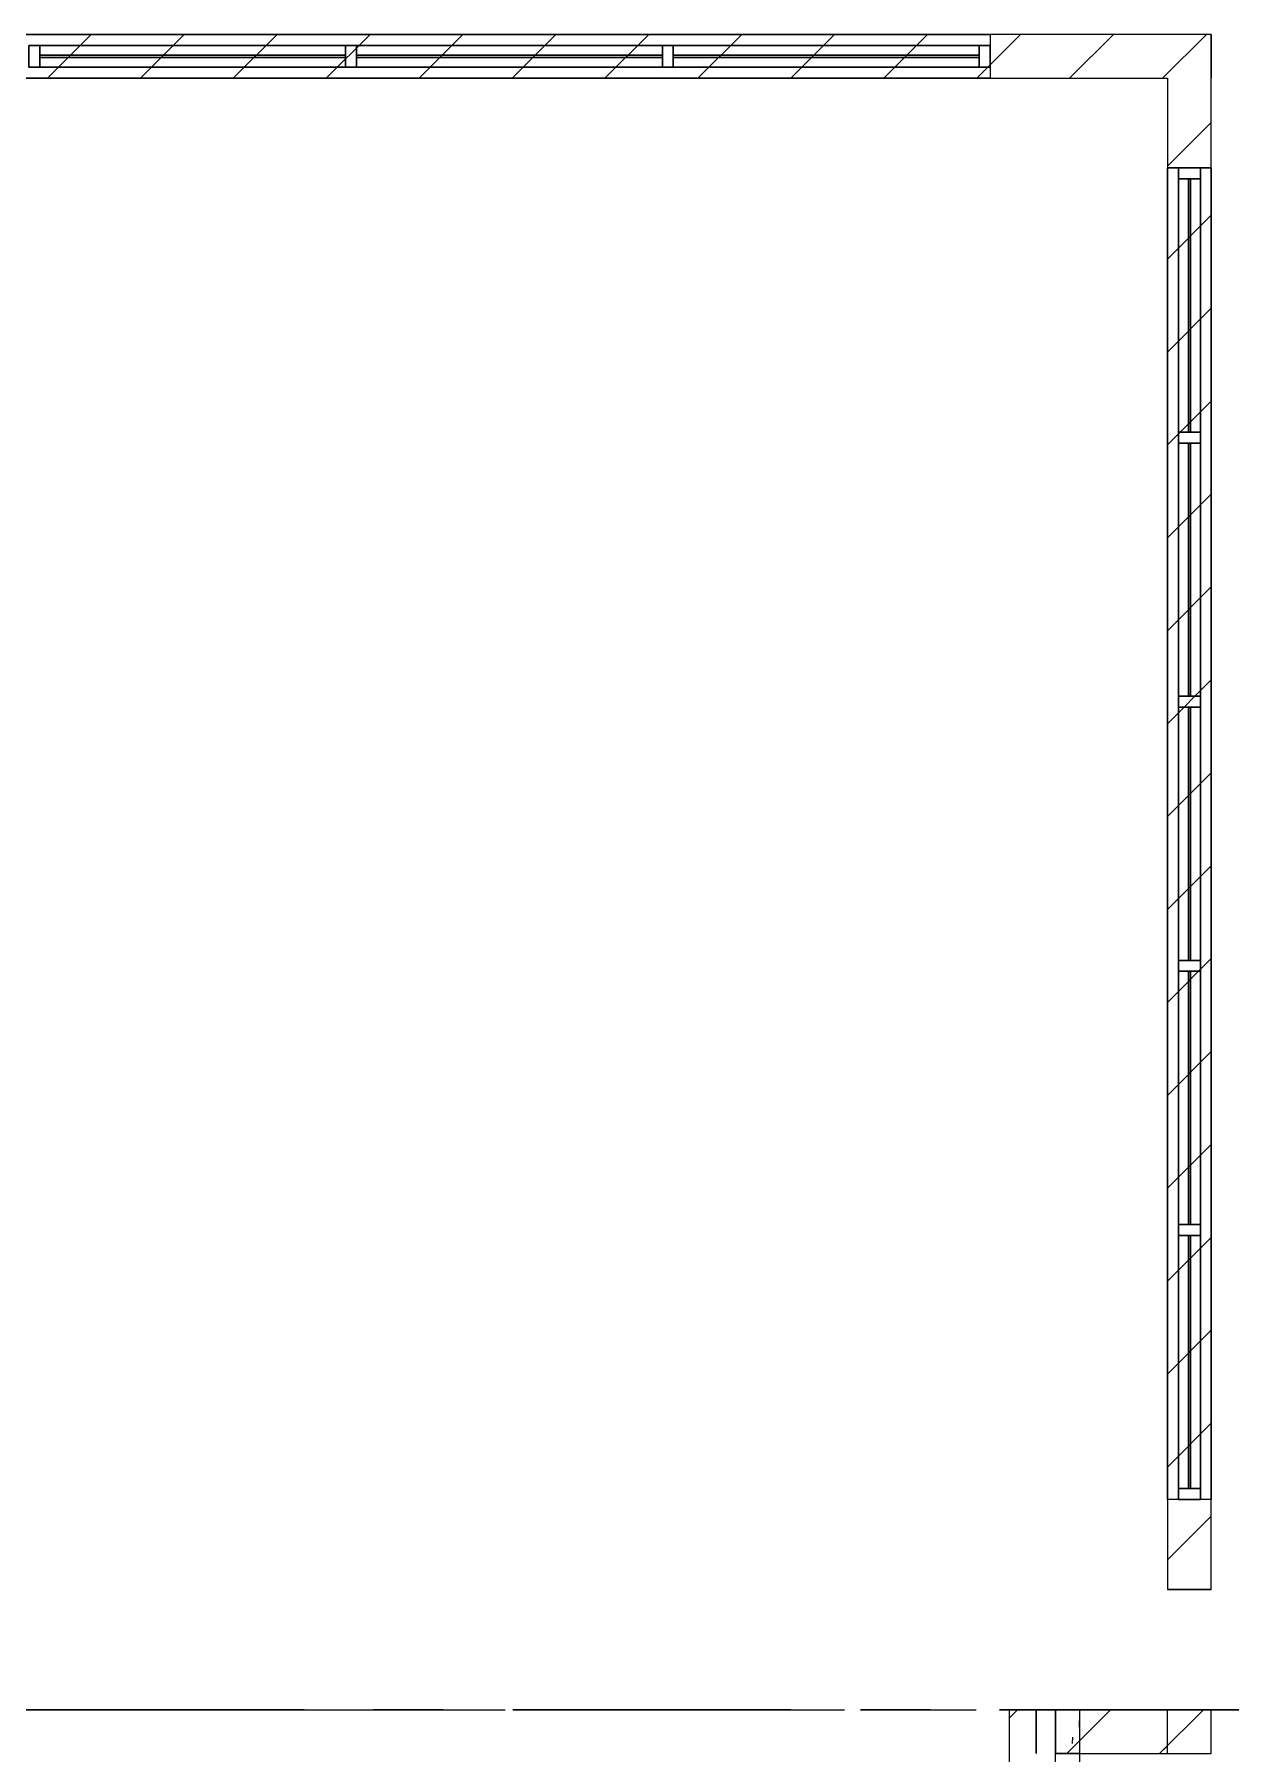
# Model space of a CAD drawing. Header units: millimetres. Extents: x -4000 to 187956, y -58990 to 162485.
# Drawn here: x 54777 to 60238, y 111250 to 119100 of the extents above; entities that cross this region are included whole.
import ezdxf

# ---------------------------------------------------------------- set-up
doc = ezdxf.new("R2010")
doc.units = ezdxf.units.MM
doc.linetypes.add('Grid Line', pattern=[2222.5, 1270, -317.5, 317.5, -317.5])
doc.linetypes.add('Grid Line 12_5mm', pattern=[2150, 1250, -300, 300, -300])
for name, color, linetype, lineweight in [('A-GLAZ-CURT', 52, 'Continuous', 9), ('A-GLAZ-CWMG', 51, 'Continuous', 9), ('A-WALL', 113, 'Continuous', 13), ('A-WALL-PATT', 111, 'Continuous', 13), ('S-GRID', 1, 'Continuous', 30)]:
    doc.layers.add(name, color=color, linetype=linetype, lineweight=lineweight)
pattern_1 = [(45, (0, 0), (-212.13203, 212.13203), [])]

# ---------------------------------------------------------------- blocks, each defined once
blk = doc.blocks.new('System Panel - System Panel1-380616-FFS - TANG 1')
at = {"layer": 'A-GLAZ-CURT', "color": 253}
for p, q in [((-578, 5), (578, 5)), ((578, -5), (-578, -5))]:
    blk.add_line(p, q, dxfattribs=at)
at = {"layer": 'A-GLAZ-CURT', "color": 254}
for p, q in [((578, 5), (-578, 5)), ((-578, -5), (-578, 5)), ((-578, 5), (-578, -5)), ((578, 5), (578, -5)), ((578, 5), (578, -5)), ((-578, -5), (578, -5))]:
    blk.add_line(p, q, dxfattribs=at)
blk = doc.blocks.new('Rectangular Mullion - 50 x 100-349630-FFS - TANG 1')
at = {"layer": 'A-GLAZ-CWMG', "color": 252}
for p, q in [((60000.1, 113616.1), (60100.1, 113616.1)), ((60000.1, 112460.1), (60000.1, 113616.1)), ((60100.1, 113616.1), (60100.1, 112460.1)), ((60100.1, 112460.1), (60000.1, 112460.1))]:
    blk.add_line(p, q, dxfattribs=at)
at = {"layer": 'A-GLAZ-CWMG', "color": 254}
for p, q in [((60100.1, 113616.1), (60000.1, 113616.1)), ((60000.1, 112460.1), (60100.1, 112460.1))]:
    blk.add_line(p, q, dxfattribs=at)
at = {"layer": 'A-GLAZ-CWMG', "color": 253}
for p, q in [((60000.1, 113616.1), (60000.1, 112460.1)), ((60100.1, 113616.1), (60100.1, 112460.1))]:
    blk.add_line(p, q, dxfattribs=at)
blk = doc.blocks.new('Rectangular Mullion - 50 x 100-349631-FFS - TANG 1')
at = {"layer": 'A-GLAZ-CWMG', "color": 254}
for p, q in [((60000.1, 118440.1), (60045.1, 118440.1)), ((60045.1, 118440.1), (60000.1, 118440.1)), ((60000.1, 118440.1), (60000.1, 117284.1)), ((60045.1, 118440.1), (60055.1, 118440.1)), ((60055.1, 118440.1), (60100.1, 118440.1)), ((60100.1, 118440.1), (60055.1, 118440.1)), ((60100.1, 117284.1), (60100.1, 118440.1)), ((60000.1, 117284.1), (60045.1, 117284.1)), ((60045.1, 117284.1), (60000.1, 117284.1)), ((60055.1, 117284.1), (60045.1, 117284.1)), ((60055.1, 117284.1), (60100.1, 117284.1)), ((60100.1, 117284.1), (60055.1, 117284.1))]:
    blk.add_line(p, q, dxfattribs=at)
at = {"layer": 'A-GLAZ-CWMG', "color": 253}
for p, q in [((60000.1, 117284.1), (60000.1, 118440.1)), ((60100.1, 117284.1), (60100.1, 118440.1))]:
    blk.add_line(p, q, dxfattribs=at)
at = {"layer": 'A-GLAZ-CWMG', "color": 90}
for p, q in [((60055.1, 118440.1), (60045.1, 118440.1)), ((60045.1, 117284.1), (60055.1, 117284.1))]:
    blk.add_line(p, q, dxfattribs=at)
blk = doc.blocks.new('Rectangular Mullion - 50 x 100-351169-FFS - TANG 1')
at = {"layer": 'A-GLAZ-CWMG', "color": 253}
for p, q in [((0, 50), (-50, 50)), ((0, -50), (0, 50)), ((-50, -50), (0, -50))]:
    blk.add_line(p, q, dxfattribs=at)
at = {"layer": 'A-GLAZ-CWMG', "color": 254}
for p, q in [((-50, 50), (-50, 5)), ((-50, -5), (-50, -50))]:
    blk.add_line(p, q, dxfattribs=at)
at = {"layer": 'A-GLAZ-CWMG', "color": 252}
for p, q in [((-50, -50), (-50, 50)), ((-50, 50), (0, 50)), ((0, 50), (0, -50)), ((0, -50), (-50, -50))]:
    blk.add_line(p, q, dxfattribs=at)
at = {"layer": 'A-GLAZ-CWMG', "color": 90}
blk.add_line((-50, 5), (-50, -5), dxfattribs=at)
blk = doc.blocks.new('Rectangular Mullion - 50 x 100-351170-FFS - TANG 1')
at = {"layer": 'A-GLAZ-CWMG', "color": 252}
for p, q in [((0, 50), (-50, 50)), ((-50, 50), (-50, -50)), ((0, -50), (0, 50)), ((-50, -50), (0, -50))]:
    blk.add_line(p, q, dxfattribs=at)
at = {"layer": 'A-GLAZ-CWMG', "color": 254}
for p, q in [((-50, 5), (-50, 50)), ((-50, -50), (-50, -5))]:
    blk.add_line(p, q, dxfattribs=at)
at = {"layer": 'A-GLAZ-CWMG', "color": 253}
for p, q in [((-50, 50), (0, 50)), ((0, 50), (0, -50)), ((0, -50), (-50, -50))]:
    blk.add_line(p, q, dxfattribs=at)
at = {"layer": 'A-GLAZ-CWMG', "color": 90}
blk.add_line((-50, -5), (-50, 5), dxfattribs=at)
blk = doc.blocks.new('Rectangular Mullion - 50 x 100-351166-FFS - TANG 1')
at = {"layer": 'A-GLAZ-CWMG', "color": 253}
for p, q in [((25, 50), (-25, 50)), ((-25, -50), (25, -50))]:
    blk.add_line(p, q, dxfattribs=at)
at = {"layer": 'A-GLAZ-CWMG', "color": 254}
for p, q in [((-25, 50), (-25, 5)), ((25, 5), (25, 50)), ((-25, -5), (-25, -50)), ((25, -50), (25, -5))]:
    blk.add_line(p, q, dxfattribs=at)
at = {"layer": 'A-GLAZ-CWMG', "color": 252}
for p, q in [((-25, -50), (-25, 50)), ((-25, 50), (25, 50)), ((25, 50), (25, -50)), ((25, -50), (-25, -50))]:
    blk.add_line(p, q, dxfattribs=at)
at = {"layer": 'A-GLAZ-CWMG', "color": 90}
for p, q in [((-25, 5), (-25, -5)), ((25, -5), (25, 5))]:
    blk.add_line(p, q, dxfattribs=at)
blk = doc.blocks.new('Rectangular Mullion - 50 x 100-V781-FFS - TANG 1')
at = {"layer": 'A-GLAZ-CWMG', "color": 253}
for p, q in [((25, 50), (-25, 50)), ((-25, -50), (25, -50))]:
    blk.add_line(p, q, dxfattribs=at)
at = {"layer": 'A-GLAZ-CWMG', "color": 254}
for p, q in [((-25, 50), (-25, 5)), ((25, 5), (25, 50)), ((-25, -5), (-25, -50)), ((25, -50), (25, -5))]:
    blk.add_line(p, q, dxfattribs=at)
at = {"layer": 'A-GLAZ-CWMG', "color": 252}
for p, q in [((-25, -50), (-25, 50)), ((-25, 50), (25, 50)), ((25, 50), (25, -50)), ((25, -50), (-25, -50))]:
    blk.add_line(p, q, dxfattribs=at)
at = {"layer": 'A-GLAZ-CWMG', "color": 90}
for p, q in [((-25, 5), (-25, -5)), ((25, -5), (25, 5))]:
    blk.add_line(p, q, dxfattribs=at)
blk = doc.blocks.new('Rectangular Mullion - 50 x 100-V782-FFS - TANG 1')
at = {"layer": 'A-GLAZ-CWMG', "color": 253}
for p, q in [((25, 50), (-25, 50)), ((-25, -50), (25, -50))]:
    blk.add_line(p, q, dxfattribs=at)
at = {"layer": 'A-GLAZ-CWMG', "color": 254}
for p, q in [((-25, 50), (-25, 5)), ((25, 5), (25, 50)), ((-25, -5), (-25, -50)), ((25, -50), (25, -5))]:
    blk.add_line(p, q, dxfattribs=at)
at = {"layer": 'A-GLAZ-CWMG', "color": 252}
for p, q in [((-25, -50), (-25, 50)), ((-25, 50), (25, 50)), ((25, 50), (25, -50)), ((25, -50), (-25, -50))]:
    blk.add_line(p, q, dxfattribs=at)
at = {"layer": 'A-GLAZ-CWMG', "color": 90}
for p, q in [((-25, 5), (-25, -5)), ((25, -5), (25, 5))]:
    blk.add_line(p, q, dxfattribs=at)
blk = doc.blocks.new('System Panel - System Panel1-380615-FFS - TANG 1')
at = {"layer": 'A-GLAZ-CURT', "color": 253}
for p, q in [((-698, 5), (698, 5)), ((698, -5), (-698, -5))]:
    blk.add_line(p, q, dxfattribs=at)
at = {"layer": 'A-GLAZ-CURT', "color": 254}
for p, q in [((698, 5), (-698, 5)), ((-698, -5), (-698, 5)), ((-698, 5), (-698, -5)), ((698, 5), (698, -5)), ((698, 5), (698, -5)), ((-698, -5), (698, -5))]:
    blk.add_line(p, q, dxfattribs=at)
blk = doc.blocks.new('Rectangular Mullion - 50 x 100-347488-FFS - TANG 1')
at = {"layer": 'A-GLAZ-CWMG', "color": 252}
for p, q in [((50899.9, 48256.2), (50999.9, 48256.2)), ((50899.9, 46860.2), (50899.9, 48256.2)), ((50999.9, 48256.2), (50999.9, 46860.2)), ((50999.9, 46860.2), (50899.9, 46860.2))]:
    blk.add_line(p, q, dxfattribs=at)
at = {"layer": 'A-GLAZ-CWMG', "color": 254}
for p, q in [((50999.9, 48256.2), (50899.9, 48256.2)), ((50899.9, 46860.2), (50999.9, 46860.2))]:
    blk.add_line(p, q, dxfattribs=at)
at = {"layer": 'A-GLAZ-CWMG', "color": 253}
for p, q in [((50899.9, 48256.2), (50899.9, 46860.2)), ((50999.9, 48256.2), (50999.9, 46860.2))]:
    blk.add_line(p, q, dxfattribs=at)
blk = doc.blocks.new('Rectangular Mullion - 50 x 100-V790-FFS - TANG 1')
at = {"layer": 'A-GLAZ-CWMG', "color": 252}
for p, q in [((56247.8, 118950.1), (56247.8, 119050.1)), ((56247.8, 119050.1), (57643.8, 119050.1)), ((57643.8, 119050.1), (57643.8, 118950.8)), ((57643.8, 118950.1), (56247.8, 118950.1))]:
    blk.add_line(p, q, dxfattribs=at)
at = {"layer": 'A-GLAZ-CWMG', "color": 254}
for p, q in [((56247.8, 119050.1), (56247.8, 118950.1)), ((57643.8, 118950.8), (57643.8, 119050.1))]:
    blk.add_line(p, q, dxfattribs=at)
at = {"layer": 'A-GLAZ-CWMG', "color": 253}
for p, q in [((56247.8, 119050.1), (57643.8, 119050.1)), ((56247.8, 118950.1), (57643.8, 118950.1))]:
    blk.add_line(p, q, dxfattribs=at)
blk = doc.blocks.new('Rectangular Mullion - 50 x 100-347489-FFS - TANG 1')
at = {"layer": 'A-GLAZ-CWMG', "color": 254}
for p, q in [((50899.9, 54040.2), (50944.9, 54040.2)), ((50944.9, 54040.2), (50899.9, 54040.2)), ((50899.9, 54040.2), (50899.9, 52644.2)), ((50944.9, 54040.2), (50954.9, 54040.2)), ((50954.9, 54040.2), (50999.9, 54040.2)), ((50999.9, 54040.2), (50954.9, 54040.2)), ((50999.9, 52644.2), (50999.9, 54040.2)), ((50899.9, 52644.2), (50944.9, 52644.2)), ((50944.9, 52644.2), (50899.9, 52644.2)), ((50954.9, 52644.2), (50944.9, 52644.2)), ((50954.9, 52644.2), (50999.9, 52644.2)), ((50999.9, 52644.2), (50954.9, 52644.2))]:
    blk.add_line(p, q, dxfattribs=at)
at = {"layer": 'A-GLAZ-CWMG', "color": 253}
for p, q in [((50899.9, 52644.2), (50899.9, 54040.2)), ((50999.9, 52644.2), (50999.9, 54040.2))]:
    blk.add_line(p, q, dxfattribs=at)
at = {"layer": 'A-GLAZ-CWMG', "color": 90}
for p, q in [((50954.9, 54040.2), (50944.9, 54040.2)), ((50944.9, 52644.2), (50954.9, 52644.2))]:
    blk.add_line(p, q, dxfattribs=at)
blk = doc.blocks.new('Rectangular Mullion - 50 x 100-V791-FFS - TANG 1')
at = {"layer": 'A-GLAZ-CWMG', "color": 254}
for p, q in [((56247.8, 119005.1), (56247.8, 119050.1)), ((56247.8, 119050.1), (56247.8, 119005.1)), ((57643.8, 119050.1), (56247.8, 119050.1)), ((57643.8, 119005.1), (57643.8, 119050.1)), ((57643.8, 119050.1), (57643.8, 119005.1)), ((56247.8, 118995.1), (56247.8, 119005.1)), ((56247.8, 118950.1), (56247.8, 118995.1)), ((56247.8, 118995.1), (56247.8, 118950.1)), ((56247.8, 118950.1), (57643.8, 118950.1)), ((57643.8, 119005.1), (57643.8, 118995.1)), ((57643.8, 118950.8), (57643.8, 118995.1)), ((57643.8, 118995.1), (57643.8, 118950.8))]:
    blk.add_line(p, q, dxfattribs=at)
at = {"layer": 'A-GLAZ-CWMG', "color": 253}
for p, q in [((57643.8, 119050.1), (56247.8, 119050.1)), ((57643.8, 118950.1), (56247.8, 118950.1))]:
    blk.add_line(p, q, dxfattribs=at)
at = {"layer": 'A-GLAZ-CWMG', "color": 90}
for p, q in [((56247.8, 119005.1), (56247.8, 118995.1)), ((57643.8, 118995.1), (57643.8, 119005.1))]:
    blk.add_line(p, q, dxfattribs=at)
blk = doc.blocks.new('Rectangular Mullion - 50 x 100-V792-FFS - TANG 1')
at = {"layer": 'A-GLAZ-CWMG', "color": 253}
for p, q in [((25, 50), (-25, 50)), ((-25, -50), (25, -50))]:
    blk.add_line(p, q, dxfattribs=at)
at = {"layer": 'A-GLAZ-CWMG', "color": 252}
for p, q in [((-25, 50), (25, 50)), ((-25, -50), (-25, 49.3)), ((25, 50), (25, -50)), ((25, -50), (-25, -50))]:
    blk.add_line(p, q, dxfattribs=at)
at = {"layer": 'A-GLAZ-CWMG', "color": 254}
for p, q in [((-25, 49.3), (-25, 5)), ((25, 5), (25, 50)), ((-25, -5), (-25, -50)), ((25, -50), (25, -5))]:
    blk.add_line(p, q, dxfattribs=at)
at = {"layer": 'A-GLAZ-CWMG', "color": 90}
for p, q in [((-25, 5), (-25, -5)), ((25, -5), (25, 5))]:
    blk.add_line(p, q, dxfattribs=at)
blk = doc.blocks.new('FP_932-FFS - TANG 1')
at = {"layer": 'A-WALL', "color": 53, "lineweight": 15}
blk.add_line((59549.9, 111250.1), (59549.9, 111450), dxfattribs=at)
at = {"layer": 'A-WALL', "color": 50, "lineweight": 15}
blk.add_line((59549.9, 101650.1), (59549.9, 111250), dxfattribs=at)
at = {"layer": 'A-WALL-PATT', "color": 254, "lineweight": 9}
for p, q in [((59547.9, 111370.8), (59548.7, 111399.8)), ((59515.5, 111296.4), (59518.5, 111325.4))]:
    blk.add_line(p, q, dxfattribs=at)
blk = doc.blocks.new('Walls 1 - Walls 1-594429-FFS - TANG 1')
at = {"layer": 'A-WALL-PATT', "lineweight": 9}
h = blk.add_hatch(dxfattribs=at)
h.set_pattern_fill('FP_12', color=250, style=0, pattern_type=2)
h.set_pattern_definition(pattern_1)
h.paths.add_polyline_path([(59226.7, 101450), (59438.5, 101450), (59438.5, 111450), (59226.7, 111450), (59226.7, 103539.2)])
at = {"layer": 'A-WALL', "color": 50, "lineweight": 15}
for p, q in [((59438.5, 111450), (59226.7, 111450)), ((59226.7, 111450), (59226.7, 101450)), ((59438.5, 101450), (59438.5, 111450))]:
    blk.add_line(p, q, dxfattribs=at)
at = {"layer": 'A-WALL', "color": 35, "lineweight": 15}
blk.add_line((59226.7, 111450), (59349.9, 111450), dxfattribs=at)
at = {"layer": 'A-WALL', "color": 53, "lineweight": 15}
for p, q in [((59349.9, 111250), (59349.9, 111450)), ((59438.5, 111450), (59349.9, 111450)), ((59549.9, 111450), (59438.5, 111450)), ((59549.9, 111250.1), (59549.9, 111450))]:
    blk.add_line(p, q, dxfattribs=at)
at = {"layer": 'A-WALL', "color": 71, "lineweight": 15}
blk.add_line((59549.9, 111450), (59438.5, 111450), dxfattribs=at)
at = {"layer": 'A-WALL', "color": 50, "lineweight": 15}
blk.add_blockref('FP_932-FFS - TANG 1', (0, 0), dxfattribs=at)
blk = doc.blocks.new('CMF2_NHAXUONG_A_rvt-1-FFS - TANG 1')
at = {"layer": 'A-WALL-PATT', "lineweight": 9}
h = blk.add_hatch(dxfattribs=at)
h.set_pattern_fill('FP_12', color=250, style=0, pattern_type=2)
h.set_pattern_definition(pattern_1)
h.paths.add_polyline_path([(60149.9, 118900.1), (60149.9, 119100.1), (50850, 119100.1), (50850, 118900.1), (59949.9, 118900.1)])
h = blk.add_hatch(dxfattribs=at)
h.set_pattern_fill('FP_12', color=250, style=0, pattern_type=2)
h.set_pattern_definition(pattern_1)
h.paths.add_polyline_path([(59949.9, 112000), (60149.9, 112000), (60149.9, 118900.1), (59949.9, 118900.1), (59949.9, 112883.5)])
h = blk.add_hatch(dxfattribs=at)
h.set_pattern_fill('FP_12', color=250, style=0, pattern_type=2)
h.set_pattern_definition(pattern_1)
h.paths.add_polyline_path([(59349.8, 111250), (59949.8, 111250), (59949.8, 111450), (59349.8, 111450)])
h = blk.add_hatch(dxfattribs=at)
h.set_pattern_fill('FP_12', color=250, style=0, pattern_type=2)
h.set_pattern_definition(pattern_1)
h.paths.add_polyline_path([(59438.5, 111250.1), (60150, 111250.1), (60150, 111450.1), (59438.5, 111450.1)])
at = {"layer": 'A-WALL', "color": 50, "lineweight": 15}
for p, q in [((60149.9, 119100.1), (50850, 119100.1)), ((60149.9, 118900.1), (60149.9, 119100.1)), ((50850, 118900.1), (59949.9, 118900.1)), ((59949.9, 118900.1), (59949.9, 112000)), ((60149.9, 112000), (60149.9, 118900.1)), ((59949.9, 112000), (60149.9, 112000)), ((59949.8, 111450), (59349.8, 111450)), ((59349.8, 111450), (59349.8, 111250)), ((60150, 111450.1), (59438.5, 111450.1)), ((59438.5, 111450.1), (59438.5, 111250.1)), ((59949.8, 111250), (59949.8, 111450)), ((60150, 111250.1), (60150, 111450.1)), ((59438.5, 111250.1), (60150, 111250.1))]:
    blk.add_line(p, q, dxfattribs=at)
at = {"layer": 'A-WALL', "color": 53, "lineweight": 15}
for p, q in [((59139.8, 119100.1), (51859.8, 119100.1)), ((59139.8, 119050.1), (59139.8, 118950.1)), ((51859.8, 118900.1), (59139.8, 118900.1)), ((59949.9, 118490.1), (59949.9, 112410.1)), ((60000.1, 118490.1), (60100.1, 118490.1)), ((60149.9, 112410.1), (60149.9, 118490.1)), ((60100.1, 112410.1), (60000.1, 112410.1)), ((59549.9, 111250.1), (59549.9, 111450)), ((59509.6, 111250.1), (59438.5, 111250.1)), ((59545.4, 111250.1), (59509.6, 111250.1)), ((59549.9, 111250.1), (59545.4, 111250.1)), ((59549.9, 111250.1), (59949.8, 111250.1))]:
    blk.add_line(p, q, dxfattribs=at)
at = {"layer": 'A-WALL', "color": 35, "lineweight": 15}
for p, q in [((51859.8, 119100.1), (59139.8, 119100.1)), ((59139.8, 119100.1), (51859.8, 119100.1)), ((59139.8, 119100.1), (59139.8, 118900.1)), ((59139.8, 119100.1), (59139.8, 119050.1)), ((60149.9, 119100.1), (59139.8, 119100.1)), ((60149.9, 119100.1), (60149.9, 118900.1)), ((59139.8, 118950.1), (59139.8, 118900.1)), ((51859.8, 118900.1), (59139.8, 118900.1)), ((59139.8, 118900.1), (51859.8, 118900.1)), ((59139.8, 118900.1), (59949.9, 118900.1)), ((59949.9, 118900.1), (59949.9, 118490.1)), ((60149.9, 118490.1), (60149.9, 118900.1)), ((59949.9, 118490.1), (59949.9, 112410.1)), ((59949.9, 112410.1), (59949.9, 118490.1)), ((59949.9, 118490.1), (60000.1, 118490.1)), ((60149.9, 118490.1), (59949.9, 118490.1)), ((60100.1, 118490.1), (60149.9, 118490.1)), ((60149.9, 118490.1), (60149.9, 112410.1)), ((60149.9, 112410.1), (60149.9, 118490.1)), ((59949.9, 112410.1), (59949.9, 112000)), ((60149.9, 112410.1), (59949.9, 112410.1)), ((60000.1, 112410.1), (59949.9, 112410.1)), ((60149.9, 112410.1), (60100.1, 112410.1)), ((60149.9, 112000), (60149.9, 112410.1)), ((60149.9, 112000), (59949.9, 112000)), ((59438.5, 111450.1), (59549.9, 111450.1)), ((60150, 111450.1), (59549.9, 111450.1)), ((60150, 111250.1), (60150, 111450.1)), ((59949.8, 111250.1), (60150, 111250.1))]:
    blk.add_line(p, q, dxfattribs=at)
at = {"layer": 'S-GRID', "linetype": 'Grid Line 12_5mm', "lineweight": 9}
blk.add_line((-824.3, 111450), (183641.1, 111450), dxfattribs=at)
at = {"layer": 'A-GLAZ-CURT', "color": 250, "lineweight": 9}
for p in [(55499.8, 119000.1), (56945.8, 119000.1), (58391.8, 119000.1)]:
    blk.add_blockref('System Panel - System Panel1-380615-FFS - TANG 1', p, dxfattribs=at)
at = {"layer": 'A-GLAZ-CURT', "color": 250, "lineweight": 9, "rotation": 269.9999999999999}
for p in [(60050.1, 117862.1), (60050.1, 116656.1), (60050.1, 115450.1), (60050.1, 114244.1), (60050.1, 113038.1)]:
    blk.add_blockref('System Panel - System Panel1-380616-FFS - TANG 1', p, dxfattribs=at)
at = {"layer": 'A-GLAZ-CWMG', "color": 250, "lineweight": 9, "extrusion": (0, 0, -1)}
for name, p, rotation in [('Rectangular Mullion - 50 x 100-V781-FFS - TANG 1', (-54776.8, 119000.1), 180), ('Rectangular Mullion - 50 x 100-V781-FFS - TANG 1', (-56222.8, 119000.1), 180), ('Rectangular Mullion - 50 x 100-V792-FFS - TANG 1', (-57668.8, 119000.1), 180), ('Rectangular Mullion - 50 x 100-351169-FFS - TANG 1', (-59139.8, 119000.1), 180), ('Rectangular Mullion - 50 x 100-351166-FFS - TANG 1', (-60050.1, 117259.1), 270.0000000000001), ('Rectangular Mullion - 50 x 100-V781-FFS - TANG 1', (-60050.1, 116053.1), 270.0000000000001), ('Rectangular Mullion - 50 x 100-V781-FFS - TANG 1', (-60050.1, 114847.1), 270.0000000000001), ('Rectangular Mullion - 50 x 100-V782-FFS - TANG 1', (-60050.1, 113641.1), 270.0000000000001), ('Rectangular Mullion - 50 x 100-351169-FFS - TANG 1', (-60050.1, 112410.1), 270.0000000000001)]:
    blk.add_blockref(name, p, dxfattribs=dict(at, rotation=rotation))
at = {"layer": 'A-GLAZ-CWMG', "color": 250, "lineweight": 9}
for name, p, rotation in [('Rectangular Mullion - 50 x 100-347488-FFS - TANG 1', (103058, 68050.2), 89.99999999999932), ('Rectangular Mullion - 50 x 100-347489-FFS - TANG 1', (108842, 68050.2), 89.99999999999932), ('Rectangular Mullion - 50 x 100-347488-FFS - TANG 1', (105950, 68050.2), 90), ('Rectangular Mullion - 50 x 100-347489-FFS - TANG 1', (111734, 68050.2), 90), ('Rectangular Mullion - 50 x 100-351170-FFS - TANG 1', (60050.1, 118490.1), 89.99999999999993)]:
    blk.add_blockref(name, p, dxfattribs=dict(at, rotation=rotation))
for name, p in [('Rectangular Mullion - 50 x 100-V790-FFS - TANG 1', (0, 0)), ('Rectangular Mullion - 50 x 100-V791-FFS - TANG 1', (0, 0)), ('Rectangular Mullion - 50 x 100-349630-FFS - TANG 1', (0, 4824)), ('Rectangular Mullion - 50 x 100-349631-FFS - TANG 1', (0, 0)), ('Rectangular Mullion - 50 x 100-349630-FFS - TANG 1', (0, 3618)), ('Rectangular Mullion - 50 x 100-349631-FFS - TANG 1', (0, -1206)), ('Rectangular Mullion - 50 x 100-349630-FFS - TANG 1', (0, 2412)), ('Rectangular Mullion - 50 x 100-349631-FFS - TANG 1', (0, -2412)), ('Rectangular Mullion - 50 x 100-349630-FFS - TANG 1', (0, 1206)), ('Rectangular Mullion - 50 x 100-349631-FFS - TANG 1', (0, -3618)), ('Rectangular Mullion - 50 x 100-349630-FFS - TANG 1', (0, 0)), ('Rectangular Mullion - 50 x 100-349631-FFS - TANG 1', (0, -4824))]:
    blk.add_blockref(name, p, dxfattribs=at)
at = {"layer": 'A-WALL', "color": 250, "lineweight": 9}
blk.add_blockref('Walls 1 - Walls 1-594429-FFS - TANG 1', (0, 0), dxfattribs=at)

msp = doc.modelspace()

# ---------------------------------------------------------------- block references
at = {"lineweight": 5}
msp.add_blockref('CMF2_NHAXUONG_A_rvt-1-FFS - TANG 1', (0, 0), dxfattribs=at)

# ---------------------------------------------------------------- next in the draw order: linework, layer by layer
at = {"layer": 'S-GRID', "linetype": 'Grid Line'}
msp.add_line((-824.3, 111450), (183641.1, 111450), dxfattribs=at)

doc.saveas('drawing.dxf')
